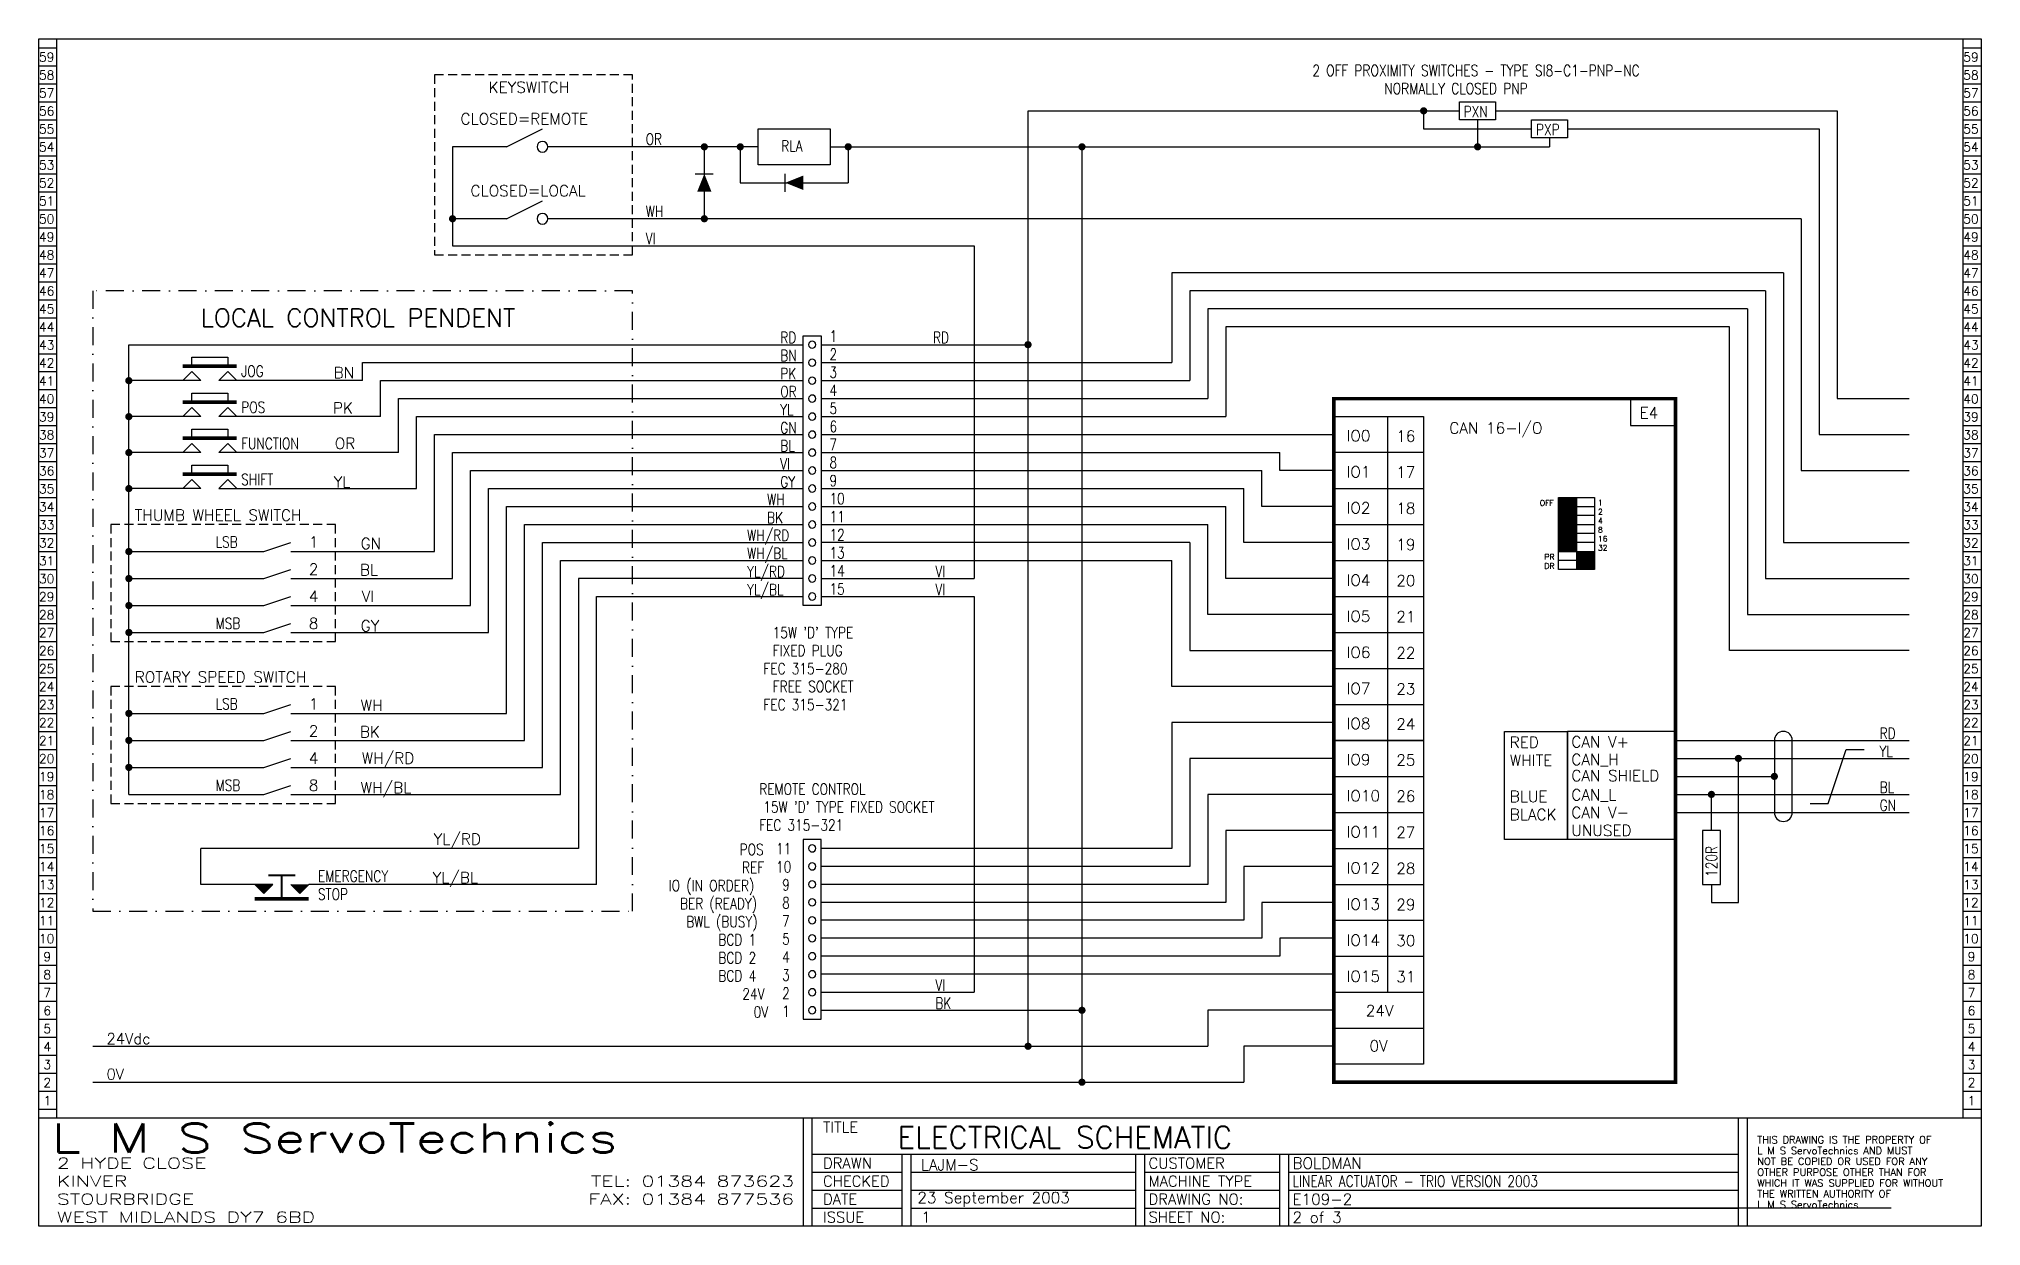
# Model space of a CAD drawing. Extents: x 0 to 540, y 0 to 330.
import ezdxf
from ezdxf.enums import TextEntityAlignment as Align

# ---------------------------------------------------------------- set-up
doc = ezdxf.new("R2010")
doc.units = 0
doc.header["$LTSCALE"] = 10
doc.header["$MEASUREMENT"] = 0
doc.linetypes.add('DASHDOT', pattern=[1, 0.5, -0.25, 0, -0.25])
doc.linetypes.add('HIDDEN', pattern=[0.375, 0.25, -0.125])
doc.layers.get('0').update_dxf_attribs({"linetype": 'CONTINUOUS'})
for name, color, linetype in [('BORDER', 104, 'CONTINUOUS'), ('T', 5, 'CONTINUOUS'), ('TEXT', 5, 'CONTINUOUS'), ('TITLE', 7, 'CONTINUOUS')]:
    doc.layers.add(name, color=color, linetype=linetype)
doc.styles.add('ROMANS', font='ROMANS.shx', dxfattribs={"width": 0.8})
doc.styles.add('SIMPLEX', font='simplex')

# ---------------------------------------------------------------- blocks, each defined once
blk = doc.blocks.new('PBNO')
for p, q in [((2.5, -2.5), (0, 0)), ((0, -5), (2.5, -2.5)), ((4, -2.5), (6.5, -2.5)), ((6.5, -2.5), (6.5, -12.5)), ((0, -10), (2.5, -12.5)), ((2.5, -12.5), (0, -15)), ((6.5, -12.5), (4, -12.5)), ((6.5, -12.5), (6.5, -12.5))]:
    blk.add_line(p, q)
at = {"const_width": 1}
blk.add_lwpolyline([(4, 0), (4, 0), (4, -15)], dxfattribs=at)
blk = doc.blocks.new('ESTOP')
for p, q in [((2.5, -2.5), (0, 0)), ((0, -5), (2.5, -2.5)), ((0, -10), (2.5, -12.5)), ((2.5, -12.5), (0, -15))]:
    blk.add_line(p, q)
for points in [[(2.5, -2.5, 0, 5, 0), (0, -2.5, 5, 5, 0)], [(2.5, -12.5, 0, 5, 0), (0, -12.5, 5, 5, 0)]]:
    blk.add_lwpolyline(points, format="xyseb")
for points, const_width in [([(4, 0), (4, 0), (4, -15)], 1), ([(-2.5, -3.75), (-2.5, -11.25)], 0.5), ([(4, -7.5), (-2.5, -7.5)], 0.5)]:
    blk.add_lwpolyline(points, dxfattribs=dict(const_width=const_width))

msp = doc.modelspace()

# ---------------------------------------------------------------- linework, layer by layer
for p, q in [((275, 50), (275, 310)), ((275, 310), (395, 310)), ((385, 310), (385, 305)), ((405, 310), (500, 310)), ((500, 310), (500, 230)), ((130, 300), (140, 305)), ((385, 305), (415, 305)), ((400, 307.5), (400, 300)), ((420, 302.5), (420, 300)), ((425, 305), (495, 305)), ((495, 305), (495, 220)), ((115, 300), (115, 272.5)), ((130, 300), (115, 300)), ((200, 300), (141.5, 300)), ((185, 300), (185, 280)), ((195, 300), (195, 290)), ((220, 300), (420, 300)), ((225, 300), (225, 290)), ((290, 300), (290, 40)), ((182.5, 292.5), (187.5, 292.5)), ((207.5, 287.5), (207.5, 292.5)), ((195, 290), (225, 290)), ((130, 280), (140, 285)), ((130, 280), (115, 280)), ((490, 280), (141.5, 280)), ((490, 280), (490, 210)), ((115, 272.5), (260, 272.5)), ((260, 272.5), (260, 180)), ((315, 265), (315, 240)), ((485, 265), (315, 265)), ((485, 265), (485, 190)), ((320, 260), (320, 235)), ((480, 260), (320, 260)), ((480, 260), (480, 180)), ((325, 255), (325, 230)), ((475, 255), (325, 255)), ((475, 255), (475, 170)), ((330, 250), (330, 225)), ((470, 250), (330, 250)), ((470, 160), (470, 250)), ((25, 120), (25, 245)), ((25, 245), (212.5, 245)), ((212.5, 172.5), (212.5, 247.5)), ((212.5, 247.5), (217.5, 247.5)), ((217.5, 247.5), (217.5, 172.5)), ((217.5, 245), (275, 245)), ((90, 235), (90, 240)), ((90, 240), (212.5, 240)), ((217.5, 240), (315, 240)), ((45, 235), (25, 235)), ((90, 235), (50, 235)), ((95, 225), (95, 235)), ((95, 235), (212.5, 235)), ((217.5, 235), (320, 235)), ((100, 215), (100, 230)), ((100, 230), (212.5, 230)), ((217.5, 230), (325, 230)), ((500, 230), (520, 230)), ((45, 225), (25, 225)), ((95, 225), (50, 225)), ((105, 205), (105, 225)), ((105, 225), (212.5, 225)), ((217.5, 225), (330, 225)), ((375, 65), (375, 225)), ((110, 187.5), (110, 220)), ((110, 220), (212.5, 220)), ((217.5, 220), (360, 220)), ((495, 220), (520, 220)), ((45, 215), (25, 215)), ((100, 215), (50, 215)), ((115, 180), (115, 215)), ((115, 215), (212.5, 215)), ((217.5, 215), (345, 215)), ((345, 210), (345, 215)), ((385, 215), (360, 215)), ((120, 172.5), (120, 210)), ((120, 210), (212.5, 210)), ((217.5, 210), (340, 210)), ((340, 200), (340, 210)), ((360, 210), (345, 210)), ((490, 210), (520, 210)), ((45, 205), (25, 205)), ((50, 205), (105, 205)), ((125, 165), (125, 205)), ((125, 205), (212.5, 205)), ((130, 142.5), (130, 200)), ((130, 200), (212.5, 200)), ((217.5, 205), (335, 205)), ((217.5, 200), (330, 200)), ((330, 180), (330, 200)), ((335, 190), (335, 205)), ((360, 200), (340, 200)), ((360, 205), (385, 205)), ((422.5, 200), (432.5, 200)), ((427.5, 202.5), (427.5, 182.5)), ((135, 135), (135, 195)), ((135, 195), (212.5, 195)), ((217.5, 195), (325, 195)), ((325, 170), (325, 195)), ((360, 195), (385, 195)), ((432.5, 197.5), (422.5, 197.5)), ((422.5, 195), (432.5, 195)), ((62.5, 187.5), (70, 190)), ((140, 127.5), (140, 190)), ((140, 190), (212.5, 190)), ((320, 190), (217.5, 190)), ((320, 190), (320, 160)), ((360, 190), (335, 190)), ((432.5, 192.5), (422.5, 192.5)), ((432.5, 190), (422.5, 190)), ((485, 190), (520, 190)), ((25, 187.5), (62.5, 187.5)), ((70, 187.5), (110, 187.5)), ((145, 120), (145, 185)), ((145, 185), (212.5, 185)), ((217.5, 185), (315, 185)), ((315, 150), (315, 185)), ((360, 185), (385, 185)), ((422.5, 187.5), (432.5, 187.5)), ((432.5, 185), (422.5, 185)), ((25, 180), (62.5, 180)), ((62.5, 180), (70, 182.5)), ((70, 180), (115, 180)), ((212.5, 180), (150, 180)), ((150, 180), (150, 105)), ((217.5, 180), (260, 180)), ((360, 180), (330, 180)), ((480, 180), (520, 180)), ((62.5, 172.5), (70, 175)), ((155, 95), (155, 175)), ((155, 175), (212.5, 175)), ((217.5, 175), (260, 175)), ((260, 175), (260, 65)), ((360, 175), (385, 175)), ((25, 172.5), (62.5, 172.5)), ((62.5, 165), (70, 167.5)), ((70, 172.5), (120, 172.5)), ((217.5, 172.5), (212.5, 172.5)), ((360, 170), (325, 170)), ((475, 170), (520, 170)), ((25, 165), (62.5, 165)), ((70, 165), (125, 165)), ((360, 165), (385, 165)), ((320, 160), (360, 160)), ((520, 160), (470, 160)), ((360, 155), (385, 155)), ((360, 150), (315, 150)), ((25, 142.5), (62.5, 142.5)), ((62.5, 142.5), (70, 145)), ((70, 142.5), (130, 142.5)), ((360, 145), (385, 145)), ((62.5, 135), (70, 137.5)), ((360, 140), (315, 140)), ((315, 140), (315, 105)), ((455, 137.5), (425, 137.5)), ((425, 107.5), (425, 137.5)), ((25, 135), (62.5, 135)), ((62.5, 127.5), (70, 130)), ((70, 135), (135, 135)), ((360, 130), (320, 130)), ((320, 130), (320, 100)), ((360, 135), (385, 135)), ((385, 135), (360, 135)), ((455, 135), (520, 135)), ((455, 130), (520, 130)), ((472.5, 90), (472.5, 130)), ((497.5, 117.5), (502.5, 132.5)), ((502.5, 132.5), (507.5, 132.5)), ((25, 127.5), (62.5, 127.5)), ((70, 127.5), (140, 127.5)), ((360, 125), (385, 125)), ((455, 125), (482.5, 125)), ((25, 120), (62.5, 120)), ((62.5, 120), (70, 122.5)), ((70, 120), (145, 120)), ((360, 120), (325, 120)), ((325, 120), (325, 95)), ((455, 120), (520, 120)), ((465, 110), (465, 120)), ((360, 115), (385, 115)), ((455, 115), (520, 115)), ((492.5, 117.5), (497.5, 117.5)), ((360, 110), (330, 110)), ((330, 110), (330, 90)), ((150, 105), (45, 105)), ((45, 95), (45, 105)), ((212.5, 107.5), (212.5, 57.5)), ((217.5, 107.5), (212.5, 107.5)), ((217.5, 57.5), (217.5, 107.5)), ((315, 105), (217.5, 105)), ((360, 105), (385, 105)), ((455, 107.5), (425, 107.5)), ((320, 100), (217.5, 100)), ((360, 100), (335, 100)), ((335, 100), (335, 85)), ((65, 95), (45, 95)), ((155, 95), (75, 95)), ((325, 95), (217.5, 95)), ((360, 95), (385, 95)), ((465, 95), (465, 90)), ((330, 90), (217.5, 90)), ((360, 90), (340, 90)), ((340, 90), (340, 80)), ((465, 90), (472.5, 90)), ((335, 85), (217.5, 85)), ((360, 85), (385, 85)), ((340, 80), (217.5, 80)), ((360, 80), (345, 80)), ((345, 80), (345, 75)), ((345, 75), (217.5, 75)), ((360, 75), (385, 75)), ((360, 70), (217.5, 70)), ((217.5, 65), (260, 65)), ((360, 65), (385, 65)), ((217.5, 60), (290, 60)), ((360, 60), (325, 60)), ((325, 60), (325, 50)), ((212.5, 57.5), (217.5, 57.5)), ((360, 55), (385, 55)), ((15, 50), (325, 50)), ((360, 50), (335, 50)), ((335, 50), (335, 40)), ((15, 40), (335, 40)), ((212.5, 30), (212.5, 0)), ((515, 5), (360, 5))]:
    msp.add_line(p, q)
at = {"linetype": 'HIDDEN'}
for points in [[(165, 320), (110, 320), (110, 270), (165, 270)], [(82.5, 195), (20, 195), (20, 162.5), (82.5, 162.5)], [(82.5, 150), (20, 150), (20, 117.5), (82.5, 117.5)]]:
    msp.add_lwpolyline(points, close=True, dxfattribs=at)
at = {"const_width": 1}
for points in [[(384.5, 310, 1), (385.5, 310, 1)], [(184.5, 300, 1), (185.5, 300, 1)], [(195, 299.5, 1), (195, 300.5, 1)], [(225, 299.5, 1), (225, 300.5, 1)], [(289.5, 300, 1), (290.5, 300, 1)], [(400.5, 300, -1), (399.5, 300, -1)], [(114.5, 280, 1), (115.5, 280, 1)], [(184.5, 280, 1), (185.5, 280, 1)], [(274.5, 245, 1), (275.5, 245, 1)], [(24.5, 235, 1), (25.5, 235, 1)], [(24.5, 225, 1), (25.5, 225, 1)], [(24.5, 215, 1), (25.5, 215, 1)], [(24.5, 205, 1), (25.5, 205, 1)], [(24.5, 187.5, 1), (25.5, 187.5, 1)], [(24.5, 180, 1), (25.5, 180, 1)], [(24.5, 172.5, 1), (25.5, 172.5, 1)], [(24.5, 165, 1), (25.5, 165, 1)], [(24.5, 142.5, 1), (25.5, 142.5, 1)], [(24.5, 135, 1), (25.5, 135, 1)], [(472, 130, -1), (473, 130, -1)], [(24.5, 127.5, 1), (25.5, 127.5, 1)], [(482, 125, 1), (483, 125, 1)], [(464.5, 120, -1), (465.5, 120, -1)], [(289.5, 60, 1), (290.5, 60, 1)], [(274.5, 50, 1), (275.5, 50, 1)], [(289.5, 40, 1), (290.5, 40, 1)]]:
    msp.add_lwpolyline(points, format="xyb", close=True, dxfattribs=at)
for points in [[(405, 307.5), (395, 307.5), (395, 312.5), (405, 312.5)], [(200, 305), (220, 305), (220, 295), (200, 295)], [(425, 302.5), (415, 302.5), (415, 307.5), (425, 307.5)], [(422.5, 202.5), (432.5, 202.5), (432.5, 182.5), (422.5, 182.5)], [(407.5, 137.5), (425, 137.5), (425, 107.5), (407.5, 107.5)], [(462.5, 95), (467.5, 95), (467.5, 110), (462.5, 110)]]:
    msp.add_lwpolyline(points, close=True)
for points in [[(138.5, 300, 1), (141.5, 300, 1)], [(138.5, 280, 1), (141.5, 280, 1)], [(214, 245, 1), (216, 245, 1)], [(214, 240, 1), (216, 240, 1)], [(214, 235, 1), (216, 235, 1)], [(214, 230, 1), (216, 230, 1)], [(214, 225, 1), (216, 225, 1)], [(214, 220, 1), (216, 220, 1)], [(214, 215, 1), (216, 215, 1)], [(214, 210, 1), (216, 210, 1)], [(214, 205, 1), (216, 205, 1)], [(214, 200, 1), (216, 200, 1)], [(214, 195, 1), (216, 195, 1)], [(214, 190, 1), (216, 190, 1)], [(214, 185, 1), (216, 185, 1)], [(214, 180, 1), (216, 180, 1)], [(214, 175, 1), (216, 175, 1)], [(482.5, 135), (482.5, 115, 1), (487.5, 115), (487.5, 135, 1)], [(214, 105, 1), (216, 105, 1)], [(214, 100, 1), (216, 100, 1)], [(214, 95, 1), (216, 95, 1)], [(214, 90, 1), (216, 90, 1)], [(214, 85, 1), (216, 85, 1)], [(214, 80, 1), (216, 80, 1)], [(214, 75, 1), (216, 75, 1)], [(214, 70, 1), (216, 70, 1)], [(214, 65, 1), (216, 65, 1)], [(214, 60, 1), (216, 60, 1)]]:
    msp.add_lwpolyline(points, format="xyb", close=True)
for points in [[(185, 292.5, 0, 4, 0), (185, 287.5, 4, 4, 0)], [(207.5, 290, 0, 4, 0), (212.5, 290, 4, 4, 0)]]:
    msp.add_lwpolyline(points, format="xyseb")
at = {"linetype": 'DASHDOT'}
msp.add_lwpolyline([(15, 87.5), (165, 87.5), (165, 260), (15, 260)], close=True, dxfattribs=at)
at = {"const_width": 1}
msp.add_lwpolyline([(360, 230), (360, 40), (455, 40), (455, 230)], close=True, dxfattribs=at)
msp.add_lwpolyline([(360, 225), (385, 225), (385, 45), (360, 45)])
at = {"const_width": 2.5}
for points in [[(422.5, 201.25), (427.5, 201.25)], [(422.5, 198.75), (427.5, 198.75)], [(422.5, 196.25), (427.5, 196.25)], [(422.5, 193.75), (427.5, 193.75)], [(422.5, 191.25), (427.5, 191.25)], [(422.5, 188.75), (427.5, 188.75)], [(427.5, 186.25), (432.5, 186.25)], [(427.5, 183.75), (432.5, 183.75)]]:
    msp.add_lwpolyline(points, dxfattribs=at)
at = {"layer": 'BORDER'}
for p, q in [((5, 30), (5, 330)), ((535, 30), (535, 330)), ((0, 327.5), (5, 327.5)), ((535, 327.5), (540, 327.5)), ((0, 322.5), (5, 322.5)), ((535, 322.5), (540, 322.5)), ((0, 317.5), (5, 317.5)), ((535, 317.5), (540, 317.5)), ((0, 312.5), (5, 312.5)), ((535, 312.5), (540, 312.5)), ((0, 307.5), (5, 307.5)), ((0, 302.5), (5, 302.5)), ((535, 307.5), (540, 307.5)), ((535, 302.5), (540, 302.5)), ((0, 297.5), (5, 297.5)), ((535, 297.5), (540, 297.5)), ((0, 292.5), (5, 292.5)), ((535, 292.5), (540, 292.5)), ((0, 287.5), (5, 287.5)), ((535, 287.5), (540, 287.5)), ((0, 282.5), (5, 282.5)), ((535, 282.5), (540, 282.5)), ((0, 277.5), (5, 277.5)), ((535, 277.5), (540, 277.5)), ((0, 272.5), (5, 272.5)), ((535, 272.5), (540, 272.5)), ((0, 267.5), (5, 267.5)), ((535, 267.5), (540, 267.5)), ((0, 262.5), (5, 262.5)), ((535, 262.5), (540, 262.5)), ((0, 257.5), (5, 257.5)), ((535, 257.5), (540, 257.5)), ((0, 252.5), (5, 252.5)), ((535, 252.5), (540, 252.5)), ((0, 247.5), (5, 247.5)), ((535, 247.5), (540, 247.5)), ((0, 242.5), (5, 242.5)), ((535, 242.5), (540, 242.5)), ((0, 237.5), (5, 237.5)), ((0, 232.5), (5, 232.5)), ((535, 237.5), (540, 237.5)), ((535, 232.5), (540, 232.5)), ((0, 227.5), (5, 227.5)), ((535, 227.5), (540, 227.5)), ((0, 222.5), (5, 222.5)), ((535, 222.5), (540, 222.5)), ((0, 217.5), (5, 217.5)), ((535, 217.5), (540, 217.5)), ((0, 212.5), (5, 212.5)), ((535, 212.5), (540, 212.5)), ((0, 207.5), (5, 207.5)), ((535, 207.5), (540, 207.5)), ((0, 202.5), (5, 202.5)), ((535, 202.5), (540, 202.5)), ((0, 197.5), (5, 197.5)), ((535, 197.5), (540, 197.5)), ((0, 192.5), (5, 192.5)), ((535, 192.5), (540, 192.5)), ((0, 187.5), (5, 187.5)), ((535, 187.5), (540, 187.5)), ((0, 182.5), (5, 182.5)), ((535, 182.5), (540, 182.5)), ((0, 177.5), (5, 177.5)), ((535, 177.5), (540, 177.5)), ((0, 172.5), (5, 172.5)), ((0, 167.5), (5, 167.5)), ((535, 172.5), (540, 172.5)), ((535, 167.5), (540, 167.5)), ((0, 162.5), (5, 162.5)), ((535, 162.5), (540, 162.5)), ((0, 157.5), (5, 157.5)), ((535, 157.5), (540, 157.5)), ((0, 152.5), (5, 152.5)), ((535, 152.5), (540, 152.5)), ((0, 147.5), (5, 147.5)), ((535, 147.5), (540, 147.5)), ((0, 142.5), (5, 142.5)), ((535, 142.5), (540, 142.5)), ((0, 137.5), (5, 137.5)), ((535, 137.5), (540, 137.5)), ((0, 132.5), (5, 132.5)), ((535, 132.5), (540, 132.5)), ((0, 127.5), (5, 127.5)), ((535, 127.5), (540, 127.5)), ((0, 122.5), (5, 122.5)), ((535, 122.5), (540, 122.5)), ((0, 117.5), (5, 117.5)), ((535, 117.5), (540, 117.5)), ((0, 112.5), (5, 112.5)), ((535, 112.5), (540, 112.5)), ((0, 107.5), (5, 107.5)), ((535, 107.5), (540, 107.5)), ((0, 102.5), (5, 102.5)), ((0, 97.5), (5, 97.5)), ((535, 102.5), (540, 102.5)), ((535, 97.5), (540, 97.5)), ((0, 92.5), (5, 92.5)), ((535, 92.5), (540, 92.5)), ((0, 87.5), (5, 87.5)), ((535, 87.5), (540, 87.5)), ((0, 82.5), (5, 82.5)), ((535, 82.5), (540, 82.5)), ((0, 77.5), (5, 77.5)), ((535, 77.5), (540, 77.5)), ((0, 72.5), (5, 72.5)), ((535, 72.5), (540, 72.5)), ((0, 67.5), (5, 67.5)), ((535, 67.5), (540, 67.5)), ((0, 62.5), (5, 62.5)), ((535, 62.5), (540, 62.5)), ((0, 57.5), (5, 57.5)), ((535, 57.5), (540, 57.5)), ((0, 52.5), (5, 52.5)), ((535, 52.5), (540, 52.5)), ((0, 47.5), (5, 47.5)), ((535, 47.5), (540, 47.5)), ((0, 42.5), (5, 42.5)), ((535, 42.5), (540, 42.5)), ((0, 37.5), (5, 37.5)), ((0, 32.5), (5, 32.5)), ((535, 37.5), (540, 37.5)), ((535, 32.5), (540, 32.5))]:
    msp.add_line(p, q, dxfattribs=at)
msp.add_lwpolyline([(0, 330), (540, 330), (540, 30), (0, 30)], close=True, dxfattribs=at)
at = {"layer": 'TEXT'}
for p, q in [((442.5, 230), (442.5, 222.5)), ((442.5, 222.5), (455, 222.5))]:
    msp.add_line(p, q, dxfattribs=at)
at = {"layer": 'TITLE', "color": 7}
for p, q in [((540, 30), (-0.02, 30)), ((0, 0), (0, 30)), ((215, 0), (215, 29.9)), ((472.5, 0), (472.5, 29.9)), ((475, 0), (475, 29.9)), ((540, 30), (540, 0)), ((215, 20), (472.5, 20)), ((240, 0), (240, 20)), ((242.5, 0), (242.5, 20)), ((305, 0), (305, 20)), ((307.5, 0), (307.5, 20)), ((345, 0), (345, 20)), ((347.5, 0), (347.5, 20)), ((215, 15), (240, 15)), ((242.5, 15), (305, 15)), ((307.5, 15), (345, 15)), ((347.5, 15), (472.5, 15)), ((215, 10), (240, 10)), ((242.5, 10), (305, 10)), ((307.5, 10), (345, 10)), ((347.5, 10), (472.5, 10)), ((540, 0), (0, 0)), ((215, 5), (240, 5)), ((242.5, 5), (305, 5)), ((307.5, 5), (345, 5)), ((347.5, 5), (472.5, 5))]:
    msp.add_line(p, q, dxfattribs=at)

# ---------------------------------------------------------------- block references
for name, p, rotation in [('PBNO', (40, 235), 90), ('PBNO', (40, 225), 90), ('PBNO', (40, 215), 90), ('PBNO', (40, 205), 90), ('ESTOP', (75, 95), 270)]:
    msp.add_blockref(name, p, dxfattribs=dict(rotation=rotation))

# ---------------------------------------------------------------- texts
at = {"style": 'ROMANS'}
for s, p in [('OFF', (417.29, 200.25)), ('1', (433.46, 200.3)), ('2', (433.46, 197.79)), ('4', (433.46, 195.28)), ('8', (433.46, 192.77)), ('32', (433.46, 187.76)), ('16', (433.46, 190.27)), ('PR', (418.56, 185.25)), ('DR', (418.56, 182.74))]:
    msp.add_text(s, height=1.55, dxfattribs=at).set_placement(p)
at = {"style": 'ROMANS', "width": 1.4}
msp.add_text('L M S ServoTechnics', height=8, dxfattribs=at).set_placement((3.5, 20.5))
at = {"layer": 'BORDER', "style": 'ROMANS'}
for s, p in [('59', (0.01, 323.67)), ('59', (535.01, 323.67)), ('58', (0.01, 318.67)), ('58', (535.01, 318.67)), ('57', (0.01, 313.67)), ('57', (535.01, 313.67)), ('56', (0.01, 308.67)), ('56', (535.01, 308.67)), ('55', (0.01, 303.67)), ('55', (535.01, 303.67)), ('54', (0.01, 298.67)), ('54', (535.01, 298.67)), ('53', (0.01, 293.67)), ('53', (535.01, 293.67)), ('52', (0.01, 288.67)), ('52', (535.01, 288.67)), ('51', (0.01, 283.67)), ('50', (0.01, 278.67)), ('51', (535.01, 283.67)), ('50', (535.01, 278.67)), ('49', (0.01, 273.67)), ('49', (535.01, 273.67)), ('48', (0.01, 268.67)), ('48', (535.01, 268.67)), ('47', (0.01, 263.67)), ('47', (535.01, 263.67)), ('46', (0.01, 258.67)), ('46', (535.01, 258.67)), ('45', (0.01, 253.67)), ('45', (535.01, 253.67)), ('44', (0.01, 248.67)), ('44', (535.01, 248.67)), ('43', (0.01, 243.67)), ('43', (535.01, 243.67)), ('42', (0.01, 238.67)), ('42', (535.01, 238.67)), ('41', (0.01, 233.67)), ('41', (535.01, 233.67)), ('40', (0.01, 228.67)), ('40', (535.01, 228.67)), ('39', (0.01, 223.67)), ('39', (535.01, 223.67)), ('38', (0.01, 218.67)), ('37', (0.01, 213.67)), ('38', (535.01, 218.67)), ('37', (535.01, 213.67)), ('36', (0.01, 208.67)), ('36', (535.01, 208.67)), ('35', (0.01, 203.67)), ('35', (535.01, 203.67)), ('34', (0.01, 198.67)), ('34', (535.01, 198.67)), ('33', (0.01, 193.67)), ('33', (535.01, 193.67)), ('32', (0.01, 188.67)), ('32', (535.01, 188.67)), ('31', (0.01, 183.67)), ('31', (535.01, 183.67)), ('30', (0.01, 178.67)), ('30', (535.01, 178.67)), ('29', (0.01, 173.67)), ('29', (535.01, 173.67)), ('28', (0.01, 168.67)), ('28', (535.01, 168.67)), ('27', (0.01, 163.67)), ('27', (535.01, 163.67)), ('26', (0.01, 158.67)), ('26', (535.01, 158.67)), ('25', (0.01, 153.67)), ('25', (535.01, 153.67)), ('24', (0.01, 148.67)), ('23', (0.01, 143.67)), ('24', (535.01, 148.67)), ('23', (535.01, 143.67)), ('22', (0.01, 138.67)), ('22', (535.01, 138.67)), ('21', (0.01, 133.67)), ('21', (535.01, 133.67)), ('20', (0.01, 128.67)), ('20', (535.01, 128.67)), ('19', (0.01, 123.67)), ('19', (535.01, 123.67)), ('18', (0.01, 118.67)), ('18', (535.01, 118.67)), ('17', (0.01, 113.67)), ('17', (535.01, 113.67)), ('16', (0.01, 108.67)), ('16', (535.01, 108.67)), ('15', (0.01, 103.67)), ('15', (535.01, 103.67)), ('14', (0.01, 98.67)), ('14', (535.01, 98.67)), ('13', (0.01, 93.67)), ('13', (535.01, 93.67)), ('12', (0.01, 88.67)), ('12', (535.01, 88.67)), ('11', (0.01, 83.67)), ('10', (0.01, 78.67)), ('11', (535.01, 83.67)), ('10', (535.01, 78.67)), ('9', (1.25, 73.64)), ('9', (536.25, 73.64)), ('8', (1.25, 68.64)), ('8', (536.25, 68.64)), ('7', (1.25, 63.64)), ('7', (536.25, 63.64)), ('6', (1.25, 58.64)), ('6', (536.25, 58.64)), ('5', (1.25, 53.64)), ('5', (536.25, 53.64)), ('4', (1.25, 48.64)), ('4', (536.25, 48.64)), ('3', (1.25, 43.64)), ('3', (536.25, 43.64)), ('2', (1.25, 38.64)), ('2', (536.25, 38.64)), ('1', (1.25, 33.64)), ('1', (536.25, 33.64))]:
    msp.add_text(s, height=2.5, dxfattribs=at).set_placement(p)
at = {"layer": 'T', "style": 'ROMANS'}
for s, p in [('BOLDMAN', (348.54, 15.96)), ('E109-2', (348.54, 5.92)), ('2 of 3', (348.54, 0.91))]:
    msp.add_text(s, height=3.1, dxfattribs=at).set_placement(p)
at = {"layer": 'T', "style": 'ROMANS', "width": 0.8}
msp.add_text('LINEAR ACTUATOR - TRIO VERSION 2003', height=3.1, dxfattribs=at).set_placement((348.54, 10.94))
at = {"layer": 'TEXT', "style": 'ROMANS', "width": 0.8}
for s, p in [('2 OFF PROXIMITY SWITCHES - TYPE SI8-C1-PNP-NC', (354.06, 319.64)), ('NORMALLY CLOSED PNP', (374.06, 314.62)), ('PXN', (396.15, 308.21)), ('OR', (168.69, 300.59)), ('PXP', (416.25, 303.21)), ('RLA', (206.36, 298.66)), ('WH', (168.69, 280.52)), ('VI', (168.69, 272.98)), ('RD', (206.1, 245.45)), ('1', (219.8, 245.82)), ('RD', (248.6, 245.45)), ('BN', (206.1, 240.43)), ('2', (219.8, 240.8)), ('JOG', (56.22, 236.08)), ('PK', (206.1, 235.41)), ('3', (219.8, 235.78)), ('OR', (206.1, 230.39)), ('4', (219.8, 230.76)), ('POS', (56.22, 226.04)), ('YL', (206.1, 225.37)), ('5', (219.8, 225.74)), ('GN', (206.1, 220.35)), ('6', (219.8, 220.72)), ('FUNCTION', (56.22, 216)), ('BL', (206.1, 215.34)), ('7', (219.8, 215.7)), ('VI', (206.1, 210.32)), ('8', (219.8, 210.68)), ('SHIFT', (56.22, 205.96)), ('GY', (206.1, 205.3)), ('9', (219.8, 205.66)), ('   WH', (196.91, 200.41)), ('10', (219.8, 200.64)), ('   BK', (196.91, 195.39)), ('11', (219.8, 195.63)), ('LSB', (49.12, 188.6)), ('WH/RD', (196.91, 190.45)), ('WH/BL', (196.91, 185.43)), ('12', (219.8, 190.61)), ('YL/RD', (196.91, 180.37)), ('13', (219.8, 185.59)), ('14', (219.8, 180.57)), ('YL/BL', (196.91, 175.35)), ('15', (219.8, 175.55)), ('VI', (249.25, 180.42)), ('VI', (249.25, 175.42)), ('MSB', (49.12, 165.98)), ("15W 'D' TYPE", (203.99, 163.42)), ('FIXED PLUG', (203.99, 158.42)), ('  FEC 315-280', (198.02, 153.4)), ('FREE SOCKET', (203.99, 148.42)), ('LSB', (49.12, 143.6)), ('  FEC 315-321', (198.02, 143.4)), ('RD', (511.75, 135.42)), ('YL', (511.75, 130.42)), ('MSB', (49.12, 120.98)), ('  REMOTE CONTROL', (196.85, 119.93)), ('BL', (511.75, 120.42)), ("15W 'D' TYPE FIXED SOCKET", (201.39, 114.95)), ('GN', (511.75, 115.42)), ('  FEC 315-321', (196.85, 109.93)), ('POS', (194.79, 103.14)), ('11', (204.94, 103.35)), ('EMERGENCY', (77.56, 95.73)), ('REF', (195.49, 98.12)), ('10', (204.94, 98.33)), ('STOP', (77.56, 90.71)), ('IO (IN ORDER)', (175.08, 93.1)), (' 9', (204.94, 93.31)), ('BER (READY)', (178.21, 88.08)), ('BWL (BUSY)', (179.96, 83.06)), (' 8', (204.94, 88.3)), ('BCD 1', (188.91, 78.04)), (' 7', (204.94, 83.28)), (' 5', (204.94, 78.26)), ('BCD 2', (188.91, 73.02)), (' 4', (204.94, 73.24)), ('BCD 4', (188.91, 68)), (' 3', (204.94, 68.22)), ('24V', (195.57, 62.98)), (' 2', (204.94, 63.2)), ('VI', (249.25, 65.42)), ('0V', (198.71, 57.96)), (' 1', (204.94, 58.18)), ('BK', (249.25, 60.42))]:
    msp.add_text(s, height=3.1, dxfattribs=at).set_placement(p)
at = {"layer": 'TEXT'}
for s, height, style, p in [('KEYSWITCH', 3.1, 'ROMANS', (125, 315)), ('CLOSED=REMOTE', 3.1, 'ROMANS', (117.21, 306.24)), ('CLOSED=LOCAL', 3.1, 'ROMANS', (120, 286.24)), ('LOCAL CONTROL PENDENT', 5, 'ROMANS', (45, 250)), ('BN', 3.1, 'ROMANS', (81.96, 235.69)), ('PK', 3.1, 'ROMANS', (81.76, 225.85)), ('E4', 3.1, 'ROMANS', (445.04, 224.51)), ('CAN 16-I/O', 3.1, 'ROMANS', (392.12, 220.28)), ('OR', 3.1, 'ROMANS', (82.25, 216.02)), ('IO0', 3.1, 'ROMANS', (363.56, 218.15)), ('16', 3.1, 'ROMANS', (377.39, 218.04)), ('IO1', 3.1, 'ROMANS', (363.56, 208.12)), ('17', 3.1, 'ROMANS', (377.39, 208)), ('YL', 3.1, 'ROMANS', (81.96, 205.3)), ('IO2', 3.1, 'ROMANS', (363.56, 198.08)), ('18', 3.1, 'ROMANS', (377.39, 197.96)), ('THUMB WHEEL SWITCH', 3.1, 'ROMANS', (26.64, 196.07)), ('1', 3.1, 'ROMANS', (75.04, 188.6)), ('GN', 3.1, 'ROMANS', (89.46, 188.19)), ('IO3', 3.1, 'ROMANS', (363.56, 188.04)), ('19', 3.1, 'ROMANS', (377.39, 187.92)), ('2', 3.1, 'ROMANS', (75.04, 181.06)), ('BL', 3.1, 'ROMANS', (89.26, 180.85)), ('IO4', 3.1, 'ROMANS', (363.56, 178)), ('20', 3.1, 'ROMANS', (377.39, 177.88)), ('4', 3.1, 'ROMANS', (75.04, 173.52)), ('VI', 3.1, 'ROMANS', (89.75, 173.52)), ('8', 3.1, 'ROMANS', (75.04, 165.98)), ('GY', 3.1, 'ROMANS', (89.46, 165.3)), ('IO5', 3.1, 'ROMANS', (363.56, 167.96)), ('21', 3.1, 'ROMANS', (377.39, 167.84)), ('IO6', 3.1, 'ROMANS', (363.56, 157.93)), ('22', 3.1, 'ROMANS', (377.39, 157.81)), ('ROTARY SPEED SWITCH', 3.1, 'ROMANS', (26.64, 151.07)), ('1', 3.1, 'ROMANS', (75.04, 143.6)), ('WH', 3.1, 'ROMANS', (89.46, 143.19)), ('IO7', 3.1, 'ROMANS', (363.56, 147.89)), ('23', 3.1, 'ROMANS', (377.39, 147.77)), ('IO8', 3.1, 'ROMANS', (363.56, 138.15)), ('24', 3.1, 'ROMANS', (377.39, 138.04)), ('2', 3.1, 'ROMANS', (75.04, 136.06)), ('BK', 3.1, 'ROMANS', (89.26, 135.85)), ('RED', 3.1, 'ROMANS', (408.93, 132.94)), ('CAN V+', 3.1, 'ROMANS', (426.06, 133.05)), ('4', 3.1, 'ROMANS', (75.04, 128.52)), ('WH/RD', 3.1, 'ROMANS', (89.75, 128.52)), ('IO9', 3.1, 'ROMANS', (363.56, 128.12)), ('25', 3.1, 'ROMANS', (377.39, 128)), ('WHITE', 3.1, 'ROMANS', (408.93, 127.92)), ('CAN_H', 3.1, 'ROMANS', (426.06, 128.14)), ('CAN SHIELD', 3.1, 'ROMANS', (426.06, 123.67)), ('8', 3.1, 'ROMANS', (75.04, 120.98)), ('WH/BL', 3.1, 'ROMANS', (89.46, 120.3)), ('IO10', 3.1, 'ROMANS', (363.56, 118.08)), ('26', 3.1, 'ROMANS', (377.39, 117.96)), ('BLUE', 3.1, 'ROMANS', (408.93, 117.88)), ('CAN_L', 3.1, 'ROMANS', (426.06, 118.34)), ('BLACK', 3.1, 'ROMANS', (408.93, 112.86)), ('CAN V-', 3.1, 'ROMANS', (426.06, 113.44)), ('YL/RD', 3.1, 'ROMANS', (109.75, 106.02)), ('IO11', 3.1, 'ROMANS', (363.56, 108.04)), ('27', 3.1, 'ROMANS', (377.39, 107.92)), ('UNUSED', 3.1, 'ROMANS', (426.06, 108.44)), ('YL/BL', 3.1, 'ROMANS', (109.46, 95.3)), ('IO12', 3.1, 'ROMANS', (363.56, 98)), ('28', 3.1, 'ROMANS', (377.39, 97.88)), ('IO13', 3.1, 'ROMANS', (363.56, 87.96)), ('29', 3.1, 'ROMANS', (377.39, 87.84)), ('IO14', 3.1, 'ROMANS', (363.56, 77.93)), ('30', 3.1, 'ROMANS', (377.39, 77.81)), ('IO15', 3.1, 'ROMANS', (363.56, 67.89)), ('31', 3.1, 'ROMANS', (377.39, 67.77)), ('24V', 3.1, 'ROMANS', (368.92, 58.36)), ('24Vdc', 3, 'ROMANS', (18.8, 50.6)), ('0V', 3.1, 'ROMANS', (369.94, 48.55)), ('0V', 3, 'ROMANS', (18.8, 40.74)), ('ELECTRICAL SCHEMATIC', 6, 'ROMANS', (238.7, 21.69)), ('LAJM-S', 3.1, 'ROMANS', (245.18, 15.51)), ('23 September 2003', 3.1, 'ROMANS', (244.24, 6.37)), ('1', 3, 'SIMPLEX', (245.33, 1))]:
    msp.add_text(s, height=height, dxfattribs=dict(at, style=style)).set_placement(p)
at = {"layer": 'TEXT', "style": 'ROMANS', "oblique": -180, "text_generation_flag": 6, "width": 0.8}
msp.add_text('120R', height=3.1, rotation=270, dxfattribs=at).set_placement((466.57, 97.07))
at = {"layer": 'TITLE', "color": 7, "style": 'SIMPLEX'}
for s, height, p in [('TITLE', 3, (218, 26)), ('THIS DRAWING IS THE PROPERTY OF', 2, (477.75, 23)), ('L M S ServoTechnics AND MUST ', 2, (477.75, 20)), ('DRAWN', 3, (218, 16)), ('CUSTOMER', 3, (308.5, 16)), ('NOT BE COPIED OR USED FOR ANY', 2, (477.75, 17)), ('CHECKED', 3, (218, 11)), ('MACHINE TYPE', 3, (308.5, 11)), ('WHICH IT WAS SUPPLIED FOR WITHOUT', 2, (477.75, 11)), ('OTHER PURPOSE OTHER THAN FOR ', 2, (477.75, 14)), ('DATE', 3, (218, 6)), ('DRAWING NO:', 3, (308.5, 6)), ('THE WRITTEN AUTHORITY OF ', 2, (477.75, 8)), ('L M S ServoTechnics', 2, (477.75, 5)), ('ISSUE', 3, (218, 1)), ('SHEET NO:', 3, (308.5, 1))]:
    msp.add_text(s, height=height, dxfattribs=at).set_placement(p)
at = {"layer": 'TITLE', "color": 7, "style": 'SIMPLEX', "width": 1.4}
for s, p in [('2 HYDE CLOSE', (5, 16)), ('KINVER', (5, 11)), ('STOURBRIDGE', (5, 6)), ('WEST MIDLANDS DY7 6BD', (5, 1))]:
    msp.add_text(s, height=3, dxfattribs=at).set_placement(p)
for s, p in [('TEL: 01384 873623', (210, 11)), ('FAX: 01384 877536', (210, 6))]:
    msp.add_text(s, height=3, dxfattribs=at).set_placement(p, align=Align.RIGHT)

doc.saveas('drawing.dxf')
